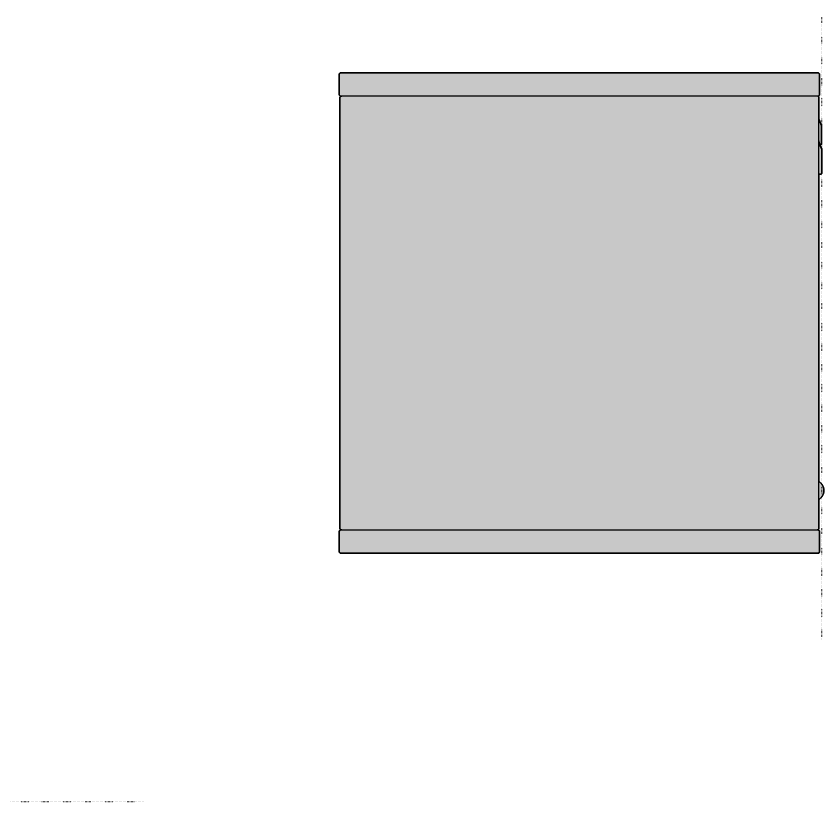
# Model space of a CAD drawing. Header units: millimetres. Extents: x 0 to 1963, y -393 to 638.
# Drawn here: x 1307 to 1963, y 0 to 638 of the extents above; entities that cross this region are included whole.
import ezdxf

# ---------------------------------------------------------------- set-up
doc = ezdxf.new("R2010")
doc.units = ezdxf.units.MM
doc.linetypes.add('Dots', pattern=[1, 0, -1])
doc.layers.add('Blocks', color=7, linetype='Continuous')
doc.layers.add('Blocks$Fill', color=7, linetype='Continuous', true_color=0xffffff)
for name, color, linetype, lineweight, true_color in [('Blocks$Inner', 7, 'Continuous', 25, 0x007f00), ('Blocks$Outline', 7, 'Continuous', 35, 0xff3f3f), ('Groud', 7, 'Dots', 25, 0x243775)]:
    doc.layers.add(name, color=color, linetype=linetype, lineweight=lineweight, true_color=true_color)

# ---------------------------------------------------------------- blocks, each defined once
blk = doc.blocks.new('Colour Wall Cabinet M w. glass door Side')
at = {"layer": 'Blocks$Fill'}
blk.add_hatch(color=256, dxfattribs=at).paths.add_polyline_path([(-389.9, 440.93), (-390.4, 440.93), (-390.45, 440.94), (-390.5, 440.94), (-390.55, 440.95), (-390.6, 440.95), (-390.65, 440.96), (-390.7, 440.98), (-390.75, 440.99), (-390.8, 441), (-390.85, 441.02), (-390.9, 441.04), (-390.94, 441.06), (-390.99, 441.08), (-391.04, 441.1), (-391.08, 441.13), (-391.13, 441.15), (-391.17, 441.18), (-391.21, 441.21), (-391.25, 441.24), (-391.29, 441.27), (-391.33, 441.3), (-391.37, 441.34), (-391.41, 441.37), (-391.44, 441.41), (-391.48, 441.45), (-391.51, 441.49), (-391.54, 441.53), (-391.57, 441.57), (-391.6, 441.61), (-391.63, 441.65), (-391.65, 441.7), (-391.68, 441.74), (-391.7, 441.79), (-391.72, 441.84), (-391.74, 441.88), (-391.76, 441.93), (-391.78, 441.98), (-391.79, 442.03), (-391.8, 442.08), (-391.82, 442.13), (-391.82, 442.18), (-391.83, 442.23), (-391.84, 442.28), (-391.84, 442.33), (-391.85, 442.38), (-391.85, 442.43), (-391.85, 458.48), (-391.84, 458.54), (-391.84, 458.59), (-391.83, 458.64), (-391.82, 458.69), (-391.82, 458.74), (-391.8, 458.79), (-391.79, 458.84), (-391.78, 458.89), (-391.76, 458.94), (-391.74, 458.98), (-391.72, 459.03), (-391.7, 459.08), (-391.68, 459.12), (-391.65, 459.17), (-391.63, 459.21), (-391.6, 459.26), (-391.57, 459.3), (-391.54, 459.34), (-391.51, 459.38), (-391.48, 459.42), (-391.44, 459.46), (-391.41, 459.49), (-391.37, 459.53), (-391.33, 459.56), (-391.29, 459.6), (-391.25, 459.63), (-391.21, 459.66), (-391.17, 459.69), (-391.13, 459.71), (-391.08, 459.74), (-391.04, 459.76), (-390.99, 459.79), (-390.94, 459.81), (-390.9, 459.83), (-390.85, 459.85), (-390.8, 459.86), (-390.75, 459.88), (-390.7, 459.89), (-390.65, 459.9), (-390.6, 459.91), (-390.55, 459.92), (-390.5, 459.93), (-390.45, 459.93), (-390.4, 459.93), (-390.35, 459.93), (-3.3, 459.93), (-3.24, 459.93), (-3.19, 459.93), (-3.14, 459.92), (-3.09, 459.91), (-3.04, 459.9), (-2.99, 459.89), (-2.94, 459.88), (-2.89, 459.86), (-2.84, 459.85), (-2.8, 459.83), (-2.75, 459.81), (-2.7, 459.79), (-2.66, 459.76), (-2.61, 459.74), (-2.57, 459.71), (-2.52, 459.69), (-2.48, 459.66), (-2.44, 459.63), (-2.4, 459.6), (-2.36, 459.56), (-2.32, 459.53), (-2.29, 459.49), (-2.25, 459.46), (-2.22, 459.42), (-2.18, 459.38), (-2.15, 459.34), (-2.12, 459.3), (-2.09, 459.26), (-2.06, 459.21), (-2.04, 459.17), (-2.01, 459.12), (-1.99, 459.08), (-1.97, 459.03), (-1.95, 458.98), (-1.93, 458.94), (-1.92, 458.89), (-1.9, 458.84), (-1.89, 458.79), (-1.88, 458.74), (-1.87, 458.69), (-1.86, 458.64), (-1.85, 458.59), (-1.85, 458.54), (-1.85, 458.48), (-1.85, 458.43), (-1.85, 442.38), (-1.85, 442.33), (-1.85, 442.28), (-1.86, 442.23), (-1.87, 442.18), (-1.88, 442.13), (-1.89, 442.08), (-1.9, 442.03), (-1.92, 441.98), (-1.93, 441.93), (-1.95, 441.88), (-1.97, 441.84), (-1.99, 441.79), (-2.01, 441.74), (-2.04, 441.7), (-2.06, 441.65), (-2.09, 441.61), (-2.12, 441.57), (-2.15, 441.53), (-2.18, 441.49), (-2.22, 441.45), (-2.25, 441.41), (-2.29, 441.37), (-2.32, 441.34), (-2.36, 441.3), (-2.4, 441.27), (-2.44, 441.24), (-2.48, 441.21), (-2.52, 441.18), (-2.57, 441.15), (-2.61, 441.13), (-2.66, 441.1), (-2.7, 441.08), (-2.75, 441.06), (-2.8, 441.04), (-2.84, 441.02), (-2.89, 441), (-2.94, 440.99), (-2.99, 440.98), (-3.04, 440.96), (-3.09, 440.95), (-3.14, 440.95), (-3.19, 440.94), (-3.24, 440.94), (-3.3, 440.93), (-3.35, 440.93), (-3.28, 440.93), (-3.24, 440.93), (-3.21, 440.92), (-3.18, 440.92), (-3.14, 440.91), (-3.11, 440.9), (-3.08, 440.9), (-3.04, 440.89), (-3.01, 440.88), (-2.98, 440.86), (-2.95, 440.85), (-2.92, 440.84), (-2.89, 440.82), (-2.86, 440.8), (-2.83, 440.79), (-2.8, 440.77), (-2.77, 440.75), (-2.74, 440.73), (-2.72, 440.71), (-2.69, 440.69), (-2.66, 440.66), (-2.64, 440.64), (-2.62, 440.62), (-2.59, 440.59), (-2.57, 440.56), (-2.55, 440.54), (-2.53, 440.51), (-2.51, 440.48), (-2.49, 440.45), (-2.47, 440.42), (-2.46, 440.39), (-2.44, 440.36), (-2.43, 440.33), (-2.42, 440.3), (-2.4, 440.27), (-2.39, 440.24), (-2.38, 440.2), (-2.37, 440.17), (-2.37, 440.14), (-2.36, 440.1), (-2.36, 440.07), (-2.35, 440.04), (-2.35, 440), (-2.35, 439.97), (-2.35, 439.93), (-2.35, 422.11), (-2.35, 422.11), (-2.34, 422.07), (-2.34, 422.04), (-2.34, 422.01), (-2.33, 421.97), (-2.32, 421.94), (-2.32, 421.9), (-2.31, 421.87), (-2.3, 421.84), (-2.29, 421.8), (-2.28, 421.77), (-2.26, 421.74), (-0.22, 417.09), (-0.21, 417.06), (-0.19, 417.03), (-0.18, 417), (-0.18, 416.96), (-0.17, 416.93), (-0.16, 416.89), (-0.16, 416.86), (-0.15, 416.83), (-0.15, 416.79), (-0.15, 416.76), (-0.15, 416.72), (-0.15, 402.9), (-0.15, 402.86), (-0.15, 402.83), (-0.16, 402.8), (-0.16, 402.76), (-0.17, 402.73), (-0.17, 402.7), (-0.18, 402.66), (-0.19, 402.63), (-0.2, 402.6), (-0.22, 402.57), (-0.23, 402.53), (-0.24, 402.5), (-0.26, 402.47), (-0.27, 402.44), (-0.29, 402.41), (-0.31, 402.38), (-0.33, 402.36), (-0.35, 402.33), (-0.37, 402.3), (-0.39, 402.28), (-0.42, 402.25), (-0.44, 402.23), (-0.46, 402.2), (-0.49, 402.18), (-0.52, 402.16), (-0.54, 402.14), (-0.57, 402.12), (-0.6, 402.1), (-0.63, 402.08), (-0.66, 402.06), (-0.69, 402.05), (-0.72, 402.03), (-0.75, 402.02), (-0.78, 402), (-0.81, 401.99), (-0.84, 401.98), (-0.88, 401.97), (-0.91, 401.96), (-0.94, 401.95), (-0.98, 401.95), (-1.01, 401.94), (-1.04, 401.94), (-1.08, 401.94), (-1.11, 401.93), (-1.15, 401.93), (-1.25, 401.93), (-1.28, 401.94), (-1.32, 401.94), (-1.35, 401.94), (-1.39, 401.95), (-1.42, 401.95), (-1.46, 401.96), (-1.49, 401.97), (-1.52, 401.98), (-1.56, 401.99), (-1.59, 402.01), (-1.62, 402.02), (-1.65, 402.03), (-1.68, 402.05), (-1.71, 402.07), (-1.74, 402.08), (-1.77, 402.1), (-1.8, 402.12), (-1.83, 402.14), (-1.86, 402.17), (-1.88, 402.19), (-1.91, 402.21), (-1.93, 402.24), (-1.96, 402.26), (-1.98, 402.29), (-2, 402.32), (-2.02, 402.34), (-2.04, 402.37), (-2.06, 402.4), (-2.08, 402.43), (-2.1, 402.46), (-2.11, 402.49), (-2.13, 402.53), (-2.14, 402.56), (-2.15, 402.59), (-2.17, 402.62), (-2.18, 402.66), (-2.19, 402.69), (-2.19, 402.72), (-2.2, 402.76), (-2.21, 402.79), (-2.21, 402.83), (-2.21, 402.86), (-2.35, 404.73), (-2.35, 404.69), (-2.21, 402.78), (-2.21, 402.75), (-2.2, 402.71), (-2.19, 402.68), (-2.19, 402.65), (-2.18, 402.61), (-2.17, 402.58), (-2.16, 402.55), (-2.14, 402.52), (-2.13, 402.48), (-0.07, 397.8), (-0.06, 397.77), (-0.05, 397.74), (-0.04, 397.71), (-0.03, 397.67), (-0.02, 397.64), (-0.01, 397.61), (-0.01, 397.57), (-0.01, 397.54), (0, 397.5), (0, 397.47), (0, 397.43), (0, 378.61), (0, 378.58), (-0.01, 378.54), (-0.01, 378.51), (-0.01, 378.47), (-0.02, 378.44), (-0.03, 378.41), (-0.04, 378.37), (-0.05, 378.34), (-0.06, 378.31), (-0.07, 378.28), (-0.08, 378.25), (-0.1, 378.21), (-0.11, 378.18), (-0.13, 378.15), (-0.15, 378.12), (-0.16, 378.1), (-0.18, 378.07), (-0.2, 378.04), (-0.22, 378.01), (-0.25, 377.99), (-0.27, 377.96), (-0.29, 377.94), (-0.32, 377.91), (-0.34, 377.89), (-0.37, 377.87), (-0.4, 377.85), (-0.42, 377.83), (-0.45, 377.81), (-0.48, 377.79), (-0.51, 377.77), (-0.54, 377.76), (-0.57, 377.74), (-0.6, 377.73), (-0.63, 377.71), (-0.67, 377.7), (-0.7, 377.69), (-0.73, 377.68), (-0.76, 377.67), (-0.8, 377.66), (-0.83, 377.66), (-0.86, 377.65), (-0.9, 377.65), (-0.93, 377.65), (-0.97, 377.64), (-1, 377.64), (-2.03, 377.64), (-2.06, 377.65), (-2.1, 377.65), (-2.13, 377.65), (-2.16, 377.66), (-2.19, 377.66), (-2.22, 377.67), (-2.25, 377.68), (-2.29, 377.69), (-2.32, 377.69), (-2.35, 377.71), (-2.35, 128.16), (-1.88, 127.86), (-1.65, 127.7), (-1.43, 127.53), (-1.21, 127.35), (-1, 127.17), (-0.8, 126.97), (-0.6, 126.77), (-0.41, 126.57), (-0.23, 126.36), (-0.06, 126.14), (0.11, 125.92), (0.27, 125.69), (0.42, 125.45), (0.57, 125.21), (0.7, 124.97), (0.83, 124.72), (0.95, 124.47), (1.06, 124.21), (1.16, 123.95), (1.25, 123.68), (1.33, 123.42), (1.4, 123.15), (1.47, 122.88), (1.52, 122.6), (1.57, 122.33), (1.6, 122.05), (1.63, 121.77), (1.65, 121.49), (1.66, 121.21), (1.66, 120.65), (1.65, 120.38), (1.63, 120.1), (1.6, 119.82), (1.57, 119.54), (1.52, 119.27), (1.47, 118.99), (1.4, 118.72), (1.33, 118.45), (1.25, 118.18), (1.16, 117.92), (1.06, 117.66), (0.95, 117.4), (0.83, 117.15), (0.7, 116.9), (0.57, 116.66), (0.42, 116.42), (0.27, 116.18), (0.11, 115.95), (-0.06, 115.73), (-0.23, 115.51), (-0.41, 115.3), (-0.6, 115.09), (-0.8, 114.89), (-1, 114.7), (-1.21, 114.52), (-1.43, 114.34), (-1.65, 114.17), (-1.88, 114.01), (-2.11, 113.85), (-2.35, 113.71), (-2.35, 90.38), (-2.35, 90.33), (-2.35, 90.28), (-2.36, 90.23), (-2.37, 90.18), (-2.38, 90.13), (-2.39, 90.08), (-2.4, 90.03), (-2.42, 89.98), (-2.43, 89.93), (-2.45, 89.88), (-2.47, 89.84), (-2.49, 89.79), (-2.51, 89.74), (-2.54, 89.7), (-2.56, 89.65), (-2.59, 89.61), (-2.62, 89.57), (-2.65, 89.53), (-2.68, 89.49), (-2.72, 89.45), (-2.75, 89.41), (-2.79, 89.37), (-2.82, 89.34), (-2.86, 89.3), (-2.9, 89.27), (-2.94, 89.24), (-2.98, 89.21), (-3.02, 89.18), (-3.07, 89.15), (-3.11, 89.13), (-3.16, 89.1), (-3.2, 89.08), (-3.25, 89.06), (-3.3, 89.04), (-3.34, 89.02), (-3.39, 89), (-3.44, 88.99), (-3.49, 88.98), (-3.54, 88.96), (-3.59, 88.95), (-3.64, 88.95), (-3.69, 88.94), (-3.74, 88.94), (-3.8, 88.93), (-3.3, 88.93), (-3.24, 88.93), (-3.19, 88.93), (-3.14, 88.92), (-3.09, 88.91), (-3.04, 88.9), (-2.99, 88.89), (-2.94, 88.88), (-2.89, 88.86), (-2.84, 88.85), (-2.8, 88.83), (-2.75, 88.81), (-2.7, 88.79), (-2.66, 88.76), (-2.61, 88.74), (-2.57, 88.71), (-2.52, 88.69), (-2.48, 88.66), (-2.44, 88.63), (-2.4, 88.6), (-2.36, 88.56), (-2.32, 88.53), (-2.29, 88.49), (-2.25, 88.46), (-2.22, 88.42), (-2.18, 88.38), (-2.15, 88.34), (-2.12, 88.3), (-2.09, 88.26), (-2.06, 88.21), (-2.04, 88.17), (-2.01, 88.12), (-1.99, 88.08), (-1.97, 88.03), (-1.95, 87.98), (-1.93, 87.94), (-1.92, 87.89), (-1.9, 87.84), (-1.89, 87.79), (-1.88, 87.74), (-1.87, 87.69), (-1.86, 87.64), (-1.85, 87.59), (-1.85, 87.54), (-1.85, 87.48), (-1.85, 87.43), (-1.85, 71.38), (-1.85, 71.33), (-1.85, 71.28), (-1.86, 71.23), (-1.87, 71.18), (-1.88, 71.13), (-1.89, 71.08), (-1.9, 71.03), (-1.92, 70.98), (-1.93, 70.93), (-1.95, 70.88), (-1.97, 70.84), (-1.99, 70.79), (-2.01, 70.74), (-2.04, 70.7), (-2.06, 70.65), (-2.09, 70.61), (-2.12, 70.57), (-2.15, 70.53), (-2.18, 70.49), (-2.22, 70.45), (-2.25, 70.41), (-2.29, 70.37), (-2.32, 70.34), (-2.36, 70.3), (-2.4, 70.27), (-2.44, 70.24), (-2.48, 70.21), (-2.52, 70.18), (-2.57, 70.15), (-2.61, 70.13), (-2.66, 70.1), (-2.7, 70.08), (-2.75, 70.06), (-2.8, 70.04), (-2.84, 70.02), (-2.89, 70), (-2.94, 69.99), (-2.99, 69.98), (-3.04, 69.96), (-3.09, 69.95), (-3.14, 69.95), (-3.19, 69.94), (-3.24, 69.94), (-3.3, 69.93), (-3.35, 69.93), (-390.4, 69.93), (-390.45, 69.94), (-390.5, 69.94), (-390.55, 69.95), (-390.6, 69.95), (-390.65, 69.96), (-390.7, 69.98), (-390.75, 69.99), (-390.8, 70), (-390.85, 70.02), (-390.9, 70.04), (-390.94, 70.06), (-390.99, 70.08), (-391.04, 70.1), (-391.08, 70.13), (-391.13, 70.15), (-391.17, 70.18), (-391.21, 70.21), (-391.25, 70.24), (-391.29, 70.27), (-391.33, 70.3), (-391.37, 70.34), (-391.41, 70.37), (-391.44, 70.41), (-391.48, 70.45), (-391.51, 70.49), (-391.54, 70.53), (-391.57, 70.57), (-391.6, 70.61), (-391.63, 70.65), (-391.65, 70.7), (-391.68, 70.74), (-391.7, 70.79), (-391.72, 70.84), (-391.74, 70.88), (-391.76, 70.93), (-391.78, 70.98), (-391.79, 71.03), (-391.8, 71.08), (-391.82, 71.13), (-391.82, 71.18), (-391.83, 71.23), (-391.84, 71.28), (-391.84, 71.33), (-391.85, 71.38), (-391.85, 71.43), (-391.85, 87.48), (-391.84, 87.54), (-391.84, 87.59), (-391.83, 87.64), (-391.82, 87.69), (-391.82, 87.74), (-391.8, 87.79), (-391.79, 87.84), (-391.78, 87.89), (-391.76, 87.94), (-391.74, 87.98), (-391.72, 88.03), (-391.7, 88.08), (-391.68, 88.12), (-391.65, 88.17), (-391.63, 88.21), (-391.6, 88.26), (-391.57, 88.3), (-391.54, 88.34), (-391.51, 88.38), (-391.48, 88.42), (-391.44, 88.46), (-391.41, 88.49), (-391.37, 88.53), (-391.33, 88.56), (-391.29, 88.6), (-391.25, 88.63), (-391.21, 88.66), (-391.17, 88.69), (-391.13, 88.71), (-391.08, 88.74), (-391.04, 88.76), (-390.99, 88.79), (-390.94, 88.81), (-390.9, 88.83), (-390.85, 88.85), (-390.8, 88.86), (-390.75, 88.88), (-390.7, 88.89), (-390.65, 88.9), (-390.6, 88.91), (-390.55, 88.92), (-390.5, 88.93), (-390.45, 88.93), (-390.4, 88.93), (-390.35, 88.93), (-389.9, 88.93), (-390, 88.94), (-390.05, 88.95), (-390.1, 88.95), (-390.15, 88.96), (-390.2, 88.98), (-390.25, 88.99), (-390.3, 89), (-390.35, 89.02), (-390.4, 89.04), (-390.44, 89.06), (-390.49, 89.08), (-390.54, 89.1), (-390.58, 89.13), (-390.63, 89.15), (-390.67, 89.18), (-390.71, 89.21), (-390.75, 89.24), (-390.79, 89.27), (-390.83, 89.3), (-390.87, 89.34), (-390.91, 89.37), (-390.94, 89.41), (-390.98, 89.45), (-391.01, 89.49), (-391.04, 89.53), (-391.07, 89.57), (-391.1, 89.61), (-391.13, 89.65), (-391.15, 89.7), (-391.18, 89.74), (-391.2, 89.79), (-391.22, 89.84), (-391.24, 89.88), (-391.26, 89.93), (-391.28, 89.98), (-391.29, 90.03), (-391.3, 90.08), (-391.32, 90.13), (-391.32, 90.18), (-391.33, 90.23), (-391.34, 90.28), (-391.34, 90.33), (-391.35, 90.38), (-391.35, 90.43), (-391.35, 439.48), (-391.34, 439.54), (-391.34, 439.59), (-391.33, 439.64), (-391.32, 439.69), (-391.32, 439.74), (-391.3, 439.79), (-391.29, 439.84), (-391.28, 439.89), (-391.26, 439.94), (-391.24, 439.98), (-391.22, 440.03), (-391.2, 440.08), (-391.18, 440.12), (-391.15, 440.17), (-391.13, 440.21), (-391.1, 440.26), (-391.07, 440.3), (-391.04, 440.34), (-391.01, 440.38), (-390.98, 440.42), (-390.94, 440.46), (-390.91, 440.49), (-390.87, 440.53), (-390.83, 440.56), (-390.79, 440.6), (-390.75, 440.63), (-390.71, 440.66), (-390.67, 440.69), (-390.63, 440.71), (-390.58, 440.74), (-390.54, 440.76), (-390.49, 440.79), (-390.44, 440.81), (-390.4, 440.83), (-390.35, 440.85), (-390.3, 440.86), (-390.25, 440.88), (-390.2, 440.89), (-390.15, 440.9), (-390.1, 440.91), (-390.05, 440.92), (-390, 440.93), (-389.95, 440.93), (-389.9, 440.93)], flags=0)
at = {"layer": 'Blocks$Inner'}
for points in [[(-3.85, 88.93), (-3.8, 88.93), (-3.74, 88.94), (-3.69, 88.94), (-3.64, 88.95), (-3.59, 88.95), (-3.54, 88.96), (-3.49, 88.98), (-3.44, 88.99), (-3.39, 89), (-3.34, 89.02), (-3.3, 89.04), (-3.25, 89.06), (-3.2, 89.08), (-3.16, 89.1), (-3.11, 89.13), (-3.07, 89.15), (-3.02, 89.18), (-2.98, 89.21), (-2.94, 89.24), (-2.9, 89.27), (-2.86, 89.3), (-2.82, 89.34), (-2.79, 89.37), (-2.75, 89.41), (-2.72, 89.45), (-2.68, 89.49), (-2.65, 89.53), (-2.62, 89.57), (-2.59, 89.61), (-2.56, 89.65), (-2.54, 89.7), (-2.51, 89.74), (-2.49, 89.79), (-2.47, 89.84), (-2.45, 89.88), (-2.43, 89.93), (-2.42, 89.98), (-2.4, 90.03), (-2.39, 90.08), (-2.38, 90.13), (-2.37, 90.18), (-2.36, 90.23), (-2.35, 90.28), (-2.35, 90.33), (-2.35, 90.38), (-2.35, 90.43), (-2.35, 439.93), (-2.35, 439.97), (-2.35, 440), (-2.35, 440.04), (-2.36, 440.07), (-2.36, 440.1), (-2.37, 440.14), (-2.37, 440.17), (-2.38, 440.2), (-2.39, 440.24), (-2.4, 440.27), (-2.42, 440.3), (-2.43, 440.33), (-2.44, 440.36), (-2.46, 440.39), (-2.47, 440.42), (-2.49, 440.45), (-2.51, 440.48), (-2.53, 440.51), (-2.55, 440.54), (-2.57, 440.56), (-2.59, 440.59), (-2.62, 440.62), (-2.64, 440.64), (-2.66, 440.66), (-2.69, 440.69), (-2.72, 440.71), (-2.74, 440.73), (-2.77, 440.75), (-2.8, 440.77), (-2.83, 440.79), (-2.86, 440.8), (-2.89, 440.82), (-2.92, 440.84), (-2.95, 440.85), (-2.98, 440.86), (-3.01, 440.88), (-3.04, 440.89), (-3.08, 440.9), (-3.11, 440.9), (-3.14, 440.91), (-3.18, 440.92), (-3.21, 440.92), (-3.24, 440.93), (-3.28, 440.93), (-3.31, 440.93), (-3.35, 440.93), (-390.35, 440.93), (-390.4, 440.93), (-390.45, 440.94), (-390.5, 440.94), (-390.55, 440.95), (-390.6, 440.95), (-390.65, 440.96), (-390.7, 440.98), (-390.75, 440.99), (-390.8, 441), (-390.85, 441.02), (-390.9, 441.04), (-390.94, 441.06), (-390.99, 441.08), (-391.04, 441.1), (-391.08, 441.13), (-391.13, 441.15), (-391.17, 441.18), (-391.21, 441.21), (-391.25, 441.24), (-391.29, 441.27), (-391.33, 441.3), (-391.37, 441.34), (-391.41, 441.37), (-391.44, 441.41), (-391.48, 441.45), (-391.51, 441.49), (-391.54, 441.53), (-391.57, 441.57), (-391.6, 441.61), (-391.63, 441.65), (-391.65, 441.7), (-391.68, 441.74), (-391.7, 441.79), (-391.72, 441.84), (-391.74, 441.88), (-391.76, 441.93), (-391.78, 441.98), (-391.79, 442.03), (-391.8, 442.08), (-391.82, 442.13), (-391.82, 442.18), (-391.83, 442.23), (-391.84, 442.28), (-391.84, 442.33), (-391.85, 442.38), (-391.85, 442.43), (-391.85, 458.43), (-391.85, 458.48), (-391.84, 458.54), (-391.84, 458.59), (-391.83, 458.64), (-391.82, 458.69), (-391.82, 458.74), (-391.8, 458.79), (-391.79, 458.84), (-391.78, 458.89), (-391.76, 458.94), (-391.74, 458.98), (-391.72, 459.03), (-391.7, 459.08), (-391.68, 459.12), (-391.65, 459.17), (-391.63, 459.21), (-391.6, 459.26), (-391.57, 459.3), (-391.54, 459.34), (-391.51, 459.38), (-391.48, 459.42), (-391.44, 459.46), (-391.41, 459.49), (-391.37, 459.53), (-391.33, 459.56), (-391.29, 459.6), (-391.25, 459.63), (-391.21, 459.66), (-391.17, 459.69), (-391.13, 459.71), (-391.08, 459.74), (-391.04, 459.76), (-390.99, 459.79), (-390.94, 459.81), (-390.9, 459.83), (-390.85, 459.85), (-390.8, 459.86), (-390.75, 459.88), (-390.7, 459.89), (-390.65, 459.9), (-390.6, 459.91), (-390.55, 459.92), (-390.5, 459.93), (-390.45, 459.93), (-390.4, 459.93), (-390.35, 459.93), (-3.35, 459.93), (-3.3, 459.93), (-3.24, 459.93), (-3.19, 459.93), (-3.14, 459.92), (-3.09, 459.91), (-3.04, 459.9), (-2.99, 459.89), (-2.94, 459.88), (-2.89, 459.86), (-2.84, 459.85), (-2.8, 459.83), (-2.75, 459.81), (-2.7, 459.79), (-2.66, 459.76), (-2.61, 459.74), (-2.57, 459.71), (-2.52, 459.69), (-2.48, 459.66), (-2.44, 459.63), (-2.4, 459.6), (-2.36, 459.56), (-2.32, 459.53), (-2.29, 459.49), (-2.25, 459.46), (-2.22, 459.42), (-2.18, 459.38), (-2.15, 459.34), (-2.12, 459.3), (-2.09, 459.26), (-2.06, 459.21), (-2.04, 459.17), (-2.01, 459.12), (-1.99, 459.08), (-1.97, 459.03), (-1.95, 458.98), (-1.93, 458.94), (-1.92, 458.89), (-1.9, 458.84), (-1.89, 458.79), (-1.88, 458.74), (-1.87, 458.69), (-1.86, 458.64), (-1.85, 458.59), (-1.85, 458.54), (-1.85, 458.48), (-1.85, 458.43), (-1.85, 442.43), (-1.85, 442.38), (-1.85, 442.33), (-1.85, 442.28), (-1.86, 442.23), (-1.87, 442.18), (-1.88, 442.13), (-1.89, 442.08), (-1.9, 442.03), (-1.92, 441.98), (-1.93, 441.93), (-1.95, 441.88), (-1.97, 441.84), (-1.99, 441.79), (-2.01, 441.74), (-2.04, 441.7), (-2.06, 441.65), (-2.09, 441.61), (-2.12, 441.57), (-2.15, 441.53), (-2.18, 441.49), (-2.22, 441.45), (-2.25, 441.41), (-2.29, 441.37), (-2.32, 441.34), (-2.36, 441.3), (-2.4, 441.27), (-2.44, 441.24), (-2.48, 441.21), (-2.52, 441.18), (-2.57, 441.15), (-2.61, 441.13), (-2.66, 441.1), (-2.7, 441.08), (-2.75, 441.06), (-2.8, 441.04), (-2.84, 441.02), (-2.89, 441), (-2.94, 440.99), (-2.99, 440.98), (-3.04, 440.96), (-3.09, 440.95), (-3.14, 440.95), (-3.19, 440.94), (-3.24, 440.94), (-3.3, 440.93), (-3.35, 440.93)], [(-389.85, 88.93), (-389.9, 88.93), (-389.95, 88.94), (-390, 88.94), (-390.05, 88.95), (-390.1, 88.95), (-390.15, 88.96), (-390.2, 88.98), (-390.25, 88.99), (-390.3, 89), (-390.35, 89.02), (-390.4, 89.04), (-390.44, 89.06), (-390.49, 89.08), (-390.54, 89.1), (-390.58, 89.13), (-390.63, 89.15), (-390.67, 89.18), (-390.71, 89.21), (-390.75, 89.24), (-390.79, 89.27), (-390.83, 89.3), (-390.87, 89.34), (-390.91, 89.37), (-390.94, 89.41), (-390.98, 89.45), (-391.01, 89.49), (-391.04, 89.53), (-391.07, 89.57), (-391.1, 89.61), (-391.13, 89.65), (-391.15, 89.7), (-391.18, 89.74), (-391.2, 89.79), (-391.22, 89.84), (-391.24, 89.88), (-391.26, 89.93), (-391.28, 89.98), (-391.29, 90.03), (-391.3, 90.08), (-391.32, 90.13), (-391.32, 90.18), (-391.33, 90.23), (-391.34, 90.28), (-391.34, 90.33), (-391.35, 90.38), (-391.35, 90.43), (-391.35, 439.43), (-391.35, 439.48), (-391.34, 439.54), (-391.34, 439.59), (-391.33, 439.64), (-391.32, 439.69), (-391.32, 439.74), (-391.3, 439.79), (-391.29, 439.84), (-391.28, 439.89), (-391.26, 439.94), (-391.24, 439.98), (-391.22, 440.03), (-391.2, 440.08), (-391.18, 440.12), (-391.15, 440.17), (-391.13, 440.21), (-391.1, 440.26), (-391.07, 440.3), (-391.04, 440.34), (-391.01, 440.38), (-390.98, 440.42), (-390.94, 440.46), (-390.91, 440.49), (-390.87, 440.53), (-390.83, 440.56), (-390.79, 440.6), (-390.75, 440.63), (-390.71, 440.66), (-390.67, 440.69), (-390.63, 440.71), (-390.58, 440.74), (-390.54, 440.76), (-390.49, 440.79), (-390.44, 440.81), (-390.4, 440.83), (-390.35, 440.85), (-390.3, 440.86), (-390.25, 440.88), (-390.2, 440.89), (-390.15, 440.9), (-390.1, 440.91), (-390.05, 440.92), (-390, 440.93), (-389.95, 440.93), (-389.9, 440.93), (-389.85, 440.93)], [(-2.35, 422.14), (-2.35, 422.11), (-2.34, 422.07), (-2.34, 422.04), (-2.34, 422.01), (-2.33, 421.97), (-2.32, 421.94), (-2.32, 421.9), (-2.31, 421.87), (-2.3, 421.84), (-2.29, 421.8), (-2.28, 421.77), (-2.26, 421.74), (-0.23, 417.13), (-0.22, 417.09), (-0.21, 417.06), (-0.19, 417.03), (-0.18, 417), (-0.18, 416.96), (-0.17, 416.93), (-0.16, 416.89), (-0.16, 416.86), (-0.15, 416.83), (-0.15, 416.79), (-0.15, 416.76), (-0.15, 416.72), (-0.15, 402.93), (-0.15, 402.9), (-0.15, 402.86), (-0.15, 402.83), (-0.16, 402.8), (-0.16, 402.76), (-0.17, 402.73), (-0.17, 402.7), (-0.18, 402.66), (-0.19, 402.63), (-0.2, 402.6), (-0.22, 402.57), (-0.23, 402.53), (-0.24, 402.5), (-0.26, 402.47), (-0.27, 402.44), (-0.29, 402.41), (-0.31, 402.38), (-0.33, 402.36), (-0.35, 402.33), (-0.37, 402.3), (-0.39, 402.28), (-0.42, 402.25), (-0.44, 402.23), (-0.46, 402.2), (-0.49, 402.18), (-0.52, 402.16), (-0.54, 402.14), (-0.57, 402.12), (-0.6, 402.1), (-0.63, 402.08), (-0.66, 402.06), (-0.69, 402.05), (-0.72, 402.03), (-0.75, 402.02), (-0.78, 402), (-0.81, 401.99), (-0.84, 401.98), (-0.88, 401.97), (-0.91, 401.96), (-0.94, 401.95), (-0.98, 401.95), (-1.01, 401.94), (-1.04, 401.94), (-1.08, 401.94), (-1.11, 401.93), (-1.15, 401.93), (-1.22, 401.93), (-1.25, 401.93), (-1.28, 401.94), (-1.32, 401.94), (-1.35, 401.94), (-1.39, 401.95), (-1.42, 401.95), (-1.46, 401.96), (-1.49, 401.97), (-1.52, 401.98), (-1.56, 401.99), (-1.59, 402.01), (-1.62, 402.02), (-1.65, 402.03), (-1.68, 402.05), (-1.71, 402.07), (-1.74, 402.08), (-1.77, 402.1), (-1.8, 402.12), (-1.83, 402.14), (-1.86, 402.17), (-1.88, 402.19), (-1.91, 402.21), (-1.93, 402.24), (-1.96, 402.26), (-1.98, 402.29), (-2, 402.32), (-2.02, 402.34), (-2.04, 402.37), (-2.06, 402.4), (-2.08, 402.43), (-2.1, 402.46), (-2.11, 402.49), (-2.13, 402.53), (-2.14, 402.56), (-2.15, 402.59), (-2.17, 402.62), (-2.18, 402.66), (-2.19, 402.69), (-2.19, 402.72), (-2.2, 402.76), (-2.21, 402.79), (-2.21, 402.83), (-2.21, 402.86), (-2.35, 404.73)], [(-2.35, 404.69), (-2.21, 402.82), (-2.21, 402.78), (-2.21, 402.75), (-2.2, 402.71), (-2.19, 402.68), (-2.19, 402.65), (-2.18, 402.61), (-2.17, 402.58), (-2.16, 402.55), (-2.14, 402.52), (-2.13, 402.48), (-0.08, 397.84), (-0.07, 397.8), (-0.06, 397.77), (-0.05, 397.74), (-0.04, 397.71), (-0.03, 397.67), (-0.02, 397.64), (-0.01, 397.61), (-0.01, 397.57), (-0.01, 397.54), (0, 397.5), (0, 397.47), (0, 397.43), (0, 378.64), (0, 378.61), (0, 378.58), (-0.01, 378.54), (-0.01, 378.51), (-0.01, 378.47), (-0.02, 378.44), (-0.03, 378.41), (-0.04, 378.37), (-0.05, 378.34), (-0.06, 378.31), (-0.07, 378.28), (-0.08, 378.25), (-0.1, 378.21), (-0.11, 378.18), (-0.13, 378.15), (-0.15, 378.12), (-0.16, 378.1), (-0.18, 378.07), (-0.2, 378.04), (-0.22, 378.01), (-0.25, 377.99), (-0.27, 377.96), (-0.29, 377.94), (-0.32, 377.91), (-0.34, 377.89), (-0.37, 377.87), (-0.4, 377.85), (-0.42, 377.83), (-0.45, 377.81), (-0.48, 377.79), (-0.51, 377.77), (-0.54, 377.76), (-0.57, 377.74), (-0.6, 377.73), (-0.63, 377.71), (-0.67, 377.7), (-0.7, 377.69), (-0.73, 377.68), (-0.76, 377.67), (-0.8, 377.66), (-0.83, 377.66), (-0.86, 377.65), (-0.9, 377.65), (-0.93, 377.65), (-0.97, 377.64), (-1, 377.64), (-2, 377.64), (-2.03, 377.64), (-2.06, 377.65), (-2.1, 377.65), (-2.13, 377.65), (-2.16, 377.66), (-2.19, 377.66), (-2.22, 377.67), (-2.25, 377.68), (-2.29, 377.69), (-2.32, 377.69), (-2.35, 377.71)], [(-2.35, 128.16), (-2.11, 128.02), (-1.88, 127.86), (-1.65, 127.7), (-1.43, 127.53), (-1.21, 127.35), (-1, 127.17), (-0.8, 126.97), (-0.6, 126.77), (-0.41, 126.57), (-0.23, 126.36), (-0.06, 126.14), (0.11, 125.92), (0.27, 125.69), (0.42, 125.45), (0.57, 125.21), (0.7, 124.97), (0.83, 124.72), (0.95, 124.47), (1.06, 124.21), (1.16, 123.95), (1.25, 123.68), (1.33, 123.42), (1.4, 123.15), (1.47, 122.88), (1.52, 122.6), (1.57, 122.33), (1.6, 122.05), (1.63, 121.77), (1.65, 121.49), (1.66, 121.21), (1.65, 120.93), (1.66, 120.65), (1.65, 120.38), (1.63, 120.1), (1.6, 119.82), (1.57, 119.54), (1.52, 119.27), (1.47, 118.99), (1.4, 118.72), (1.33, 118.45), (1.25, 118.18), (1.16, 117.92), (1.06, 117.66), (0.95, 117.4), (0.83, 117.15), (0.7, 116.9), (0.57, 116.66), (0.42, 116.42), (0.27, 116.18), (0.11, 115.95), (-0.06, 115.73), (-0.23, 115.51), (-0.41, 115.3), (-0.6, 115.09), (-0.8, 114.89), (-1, 114.7), (-1.21, 114.52), (-1.43, 114.34), (-1.65, 114.17), (-1.88, 114.01), (-2.11, 113.85), (-2.35, 113.71)]]:
    blk.add_lwpolyline(points, dxfattribs=at)
blk.add_lwpolyline([(-390.35, 88.93), (-3.35, 88.93), (-3.3, 88.93), (-3.24, 88.93), (-3.19, 88.93), (-3.14, 88.92), (-3.09, 88.91), (-3.04, 88.9), (-2.99, 88.89), (-2.94, 88.88), (-2.89, 88.86), (-2.84, 88.85), (-2.8, 88.83), (-2.75, 88.81), (-2.7, 88.79), (-2.66, 88.76), (-2.61, 88.74), (-2.57, 88.71), (-2.52, 88.69), (-2.48, 88.66), (-2.44, 88.63), (-2.4, 88.6), (-2.36, 88.56), (-2.32, 88.53), (-2.29, 88.49), (-2.25, 88.46), (-2.22, 88.42), (-2.18, 88.38), (-2.15, 88.34), (-2.12, 88.3), (-2.09, 88.26), (-2.06, 88.21), (-2.04, 88.17), (-2.01, 88.12), (-1.99, 88.08), (-1.97, 88.03), (-1.95, 87.98), (-1.93, 87.94), (-1.92, 87.89), (-1.9, 87.84), (-1.89, 87.79), (-1.88, 87.74), (-1.87, 87.69), (-1.86, 87.64), (-1.85, 87.59), (-1.85, 87.54), (-1.85, 87.48), (-1.85, 87.43), (-1.85, 71.43), (-1.85, 71.38), (-1.85, 71.33), (-1.85, 71.28), (-1.86, 71.23), (-1.87, 71.18), (-1.88, 71.13), (-1.89, 71.08), (-1.9, 71.03), (-1.92, 70.98), (-1.93, 70.93), (-1.95, 70.88), (-1.97, 70.84), (-1.99, 70.79), (-2.01, 70.74), (-2.04, 70.7), (-2.06, 70.65), (-2.09, 70.61), (-2.12, 70.57), (-2.15, 70.53), (-2.18, 70.49), (-2.22, 70.45), (-2.25, 70.41), (-2.29, 70.37), (-2.32, 70.34), (-2.36, 70.3), (-2.4, 70.27), (-2.44, 70.24), (-2.48, 70.21), (-2.52, 70.18), (-2.57, 70.15), (-2.61, 70.13), (-2.66, 70.1), (-2.7, 70.08), (-2.75, 70.06), (-2.8, 70.04), (-2.84, 70.02), (-2.89, 70), (-2.94, 69.99), (-2.99, 69.98), (-3.04, 69.96), (-3.09, 69.95), (-3.14, 69.95), (-3.19, 69.94), (-3.24, 69.94), (-3.3, 69.93), (-3.35, 69.93), (-390.35, 69.93), (-390.4, 69.93), (-390.45, 69.94), (-390.5, 69.94), (-390.55, 69.95), (-390.6, 69.95), (-390.65, 69.96), (-390.7, 69.98), (-390.75, 69.99), (-390.8, 70), (-390.85, 70.02), (-390.9, 70.04), (-390.94, 70.06), (-390.99, 70.08), (-391.04, 70.1), (-391.08, 70.13), (-391.13, 70.15), (-391.17, 70.18), (-391.21, 70.21), (-391.25, 70.24), (-391.29, 70.27), (-391.33, 70.3), (-391.37, 70.34), (-391.41, 70.37), (-391.44, 70.41), (-391.48, 70.45), (-391.51, 70.49), (-391.54, 70.53), (-391.57, 70.57), (-391.6, 70.61), (-391.63, 70.65), (-391.65, 70.7), (-391.68, 70.74), (-391.7, 70.79), (-391.72, 70.84), (-391.74, 70.88), (-391.76, 70.93), (-391.78, 70.98), (-391.79, 71.03), (-391.8, 71.08), (-391.82, 71.13), (-391.82, 71.18), (-391.83, 71.23), (-391.84, 71.28), (-391.84, 71.33), (-391.85, 71.38), (-391.85, 71.43), (-391.85, 87.43), (-391.85, 87.48), (-391.84, 87.54), (-391.84, 87.59), (-391.83, 87.64), (-391.82, 87.69), (-391.82, 87.74), (-391.8, 87.79), (-391.79, 87.84), (-391.78, 87.89), (-391.76, 87.94), (-391.74, 87.98), (-391.72, 88.03), (-391.7, 88.08), (-391.68, 88.12), (-391.65, 88.17), (-391.63, 88.21), (-391.6, 88.26), (-391.57, 88.3), (-391.54, 88.34), (-391.51, 88.38), (-391.48, 88.42), (-391.44, 88.46), (-391.41, 88.49), (-391.37, 88.53), (-391.33, 88.56), (-391.29, 88.6), (-391.25, 88.63), (-391.21, 88.66), (-391.17, 88.69), (-391.13, 88.71), (-391.08, 88.74), (-391.04, 88.76), (-390.99, 88.79), (-390.94, 88.81), (-390.9, 88.83), (-390.85, 88.85), (-390.8, 88.86), (-390.75, 88.88), (-390.7, 88.89), (-390.65, 88.9), (-390.6, 88.91), (-390.55, 88.92), (-390.5, 88.93), (-390.45, 88.93), (-390.4, 88.93)], close=True, dxfattribs=at)
at = {"layer": 'Blocks$Outline'}
for points in [[(-389.9, 440.93), (-390.35, 440.93), (-390.4, 440.93), (-390.45, 440.94), (-390.5, 440.94), (-390.55, 440.95), (-390.6, 440.95), (-390.65, 440.96), (-390.7, 440.98), (-390.75, 440.99), (-390.8, 441), (-390.85, 441.02), (-390.9, 441.04), (-390.94, 441.06), (-390.99, 441.08), (-391.04, 441.1), (-391.08, 441.13), (-391.13, 441.15), (-391.17, 441.18), (-391.21, 441.21), (-391.25, 441.24), (-391.29, 441.27), (-391.33, 441.3), (-391.37, 441.34), (-391.41, 441.37), (-391.44, 441.41), (-391.48, 441.45), (-391.51, 441.49), (-391.54, 441.53), (-391.57, 441.57), (-391.6, 441.61), (-391.63, 441.65), (-391.65, 441.7), (-391.68, 441.74), (-391.7, 441.79), (-391.72, 441.84), (-391.74, 441.88), (-391.76, 441.93), (-391.78, 441.98), (-391.79, 442.03), (-391.8, 442.08), (-391.82, 442.13), (-391.82, 442.18), (-391.83, 442.23), (-391.84, 442.28), (-391.84, 442.33), (-391.85, 442.38), (-391.85, 442.43), (-391.85, 458.43), (-391.85, 458.48), (-391.84, 458.54), (-391.84, 458.59), (-391.83, 458.64), (-391.82, 458.69), (-391.82, 458.74), (-391.8, 458.79), (-391.79, 458.84), (-391.78, 458.89), (-391.76, 458.94), (-391.74, 458.98), (-391.72, 459.03), (-391.7, 459.08), (-391.68, 459.12), (-391.65, 459.17), (-391.63, 459.21), (-391.6, 459.26), (-391.57, 459.3), (-391.54, 459.34), (-391.51, 459.38), (-391.48, 459.42), (-391.44, 459.46), (-391.41, 459.49), (-391.37, 459.53), (-391.33, 459.56), (-391.29, 459.6), (-391.25, 459.63), (-391.21, 459.66), (-391.17, 459.69), (-391.13, 459.71), (-391.08, 459.74), (-391.04, 459.76), (-390.99, 459.79), (-390.94, 459.81), (-390.9, 459.83), (-390.85, 459.85), (-390.8, 459.86), (-390.75, 459.88), (-390.7, 459.89), (-390.65, 459.9), (-390.6, 459.91), (-390.55, 459.92), (-390.5, 459.93), (-390.45, 459.93), (-390.4, 459.93), (-390.35, 459.93), (-3.35, 459.93), (-3.3, 459.93), (-3.24, 459.93), (-3.19, 459.93), (-3.14, 459.92), (-3.09, 459.91), (-3.04, 459.9), (-2.99, 459.89), (-2.94, 459.88), (-2.89, 459.86), (-2.84, 459.85), (-2.8, 459.83), (-2.75, 459.81), (-2.7, 459.79), (-2.66, 459.76), (-2.61, 459.74), (-2.57, 459.71), (-2.52, 459.69), (-2.48, 459.66), (-2.44, 459.63), (-2.4, 459.6), (-2.36, 459.56), (-2.32, 459.53), (-2.29, 459.49), (-2.25, 459.46), (-2.22, 459.42), (-2.18, 459.38), (-2.15, 459.34), (-2.12, 459.3), (-2.09, 459.26), (-2.06, 459.21), (-2.04, 459.17), (-2.01, 459.12), (-1.99, 459.08), (-1.97, 459.03), (-1.95, 458.98), (-1.93, 458.94), (-1.92, 458.89), (-1.9, 458.84), (-1.89, 458.79), (-1.88, 458.74), (-1.87, 458.69), (-1.86, 458.64), (-1.85, 458.59), (-1.85, 458.54), (-1.85, 458.48), (-1.85, 458.43), (-1.85, 442.43), (-1.85, 442.38), (-1.85, 442.33), (-1.85, 442.28), (-1.86, 442.23), (-1.87, 442.18), (-1.88, 442.13), (-1.89, 442.08), (-1.9, 442.03), (-1.92, 441.98), (-1.93, 441.93), (-1.95, 441.88), (-1.97, 441.84), (-1.99, 441.79), (-2.01, 441.74), (-2.04, 441.7), (-2.06, 441.65), (-2.09, 441.61), (-2.12, 441.57), (-2.15, 441.53), (-2.18, 441.49), (-2.22, 441.45), (-2.25, 441.41), (-2.29, 441.37), (-2.32, 441.34), (-2.36, 441.3), (-2.4, 441.27), (-2.44, 441.24), (-2.48, 441.21), (-2.52, 441.18), (-2.57, 441.15), (-2.61, 441.13), (-2.66, 441.1), (-2.7, 441.08), (-2.75, 441.06), (-2.8, 441.04), (-2.84, 441.02), (-2.89, 441), (-2.94, 440.99), (-2.99, 440.98), (-3.04, 440.96), (-3.09, 440.95), (-3.14, 440.95), (-3.19, 440.94), (-3.24, 440.94), (-3.3, 440.93), (-3.35, 440.93)], [(-389.9, 88.93), (-389.95, 88.94), (-390, 88.94), (-390.05, 88.95), (-390.1, 88.95), (-390.15, 88.96), (-390.2, 88.98), (-390.25, 88.99), (-390.3, 89), (-390.35, 89.02), (-390.4, 89.04), (-390.44, 89.06), (-390.49, 89.08), (-390.54, 89.1), (-390.58, 89.13), (-390.63, 89.15), (-390.67, 89.18), (-390.71, 89.21), (-390.75, 89.24), (-390.79, 89.27), (-390.83, 89.3), (-390.87, 89.34), (-390.91, 89.37), (-390.94, 89.41), (-390.98, 89.45), (-391.01, 89.49), (-391.04, 89.53), (-391.07, 89.57), (-391.1, 89.61), (-391.13, 89.65), (-391.15, 89.7), (-391.18, 89.74), (-391.2, 89.79), (-391.22, 89.84), (-391.24, 89.88), (-391.26, 89.93), (-391.28, 89.98), (-391.29, 90.03), (-391.3, 90.08), (-391.32, 90.13), (-391.32, 90.18), (-391.33, 90.23), (-391.34, 90.28), (-391.34, 90.33), (-391.35, 90.38), (-391.35, 90.43), (-391.35, 439.43), (-391.35, 439.48), (-391.34, 439.54), (-391.34, 439.59), (-391.33, 439.64), (-391.32, 439.69), (-391.32, 439.74), (-391.3, 439.79), (-391.29, 439.84), (-391.28, 439.89), (-391.26, 439.94), (-391.24, 439.98), (-391.22, 440.03), (-391.2, 440.08), (-391.18, 440.12), (-391.15, 440.17), (-391.13, 440.21), (-391.1, 440.26), (-391.07, 440.3), (-391.04, 440.34), (-391.01, 440.38), (-390.98, 440.42), (-390.94, 440.46), (-390.91, 440.49), (-390.87, 440.53), (-390.83, 440.56), (-390.79, 440.6), (-390.75, 440.63), (-390.71, 440.66), (-390.67, 440.69), (-390.63, 440.71), (-390.58, 440.74), (-390.54, 440.76), (-390.49, 440.79), (-390.44, 440.81), (-390.4, 440.83), (-390.35, 440.85), (-390.3, 440.86), (-390.25, 440.88), (-390.2, 440.89), (-390.15, 440.9), (-390.1, 440.91), (-390.05, 440.92), (-390, 440.93), (-389.95, 440.93), (-389.9, 440.93), (-389.9, 440.93)], [(-3.35, 440.93), (-3.31, 440.93), (-3.28, 440.93), (-3.24, 440.93), (-3.21, 440.92), (-3.18, 440.92), (-3.14, 440.91), (-3.11, 440.9), (-3.08, 440.9), (-3.04, 440.89), (-3.01, 440.88), (-2.98, 440.86), (-2.95, 440.85), (-2.92, 440.84), (-2.89, 440.82), (-2.86, 440.8), (-2.83, 440.79), (-2.8, 440.77), (-2.77, 440.75), (-2.74, 440.73), (-2.72, 440.71), (-2.69, 440.69), (-2.66, 440.66), (-2.64, 440.64), (-2.62, 440.62), (-2.59, 440.59), (-2.57, 440.56), (-2.55, 440.54), (-2.53, 440.51), (-2.51, 440.48), (-2.49, 440.45), (-2.47, 440.42), (-2.46, 440.39), (-2.44, 440.36), (-2.43, 440.33), (-2.42, 440.3), (-2.4, 440.27), (-2.39, 440.24), (-2.38, 440.2), (-2.37, 440.17), (-2.37, 440.14), (-2.36, 440.1), (-2.36, 440.07), (-2.35, 440.04), (-2.35, 440), (-2.35, 439.97), (-2.35, 439.93), (-2.35, 422.11)], [(-2.35, 422.11), (-2.35, 422.11), (-2.34, 422.07), (-2.34, 422.04), (-2.34, 422.01), (-2.33, 421.97), (-2.32, 421.94), (-2.32, 421.9), (-2.31, 421.87), (-2.3, 421.84), (-2.29, 421.8), (-2.28, 421.77), (-2.26, 421.74), (-0.23, 417.13), (-0.22, 417.09), (-0.21, 417.06), (-0.19, 417.03), (-0.18, 417), (-0.18, 416.96), (-0.17, 416.93), (-0.16, 416.89), (-0.16, 416.86), (-0.15, 416.83), (-0.15, 416.79), (-0.15, 416.76), (-0.15, 416.72), (-0.15, 402.93), (-0.15, 402.9), (-0.15, 402.86), (-0.15, 402.83), (-0.16, 402.8), (-0.16, 402.76), (-0.17, 402.73), (-0.17, 402.7), (-0.18, 402.66), (-0.19, 402.63), (-0.2, 402.6), (-0.22, 402.57), (-0.23, 402.53), (-0.24, 402.5), (-0.26, 402.47), (-0.27, 402.44), (-0.29, 402.41), (-0.31, 402.38), (-0.33, 402.36), (-0.35, 402.33), (-0.37, 402.3), (-0.39, 402.28), (-0.42, 402.25), (-0.44, 402.23), (-0.46, 402.2), (-0.49, 402.18), (-0.52, 402.16), (-0.54, 402.14), (-0.57, 402.12), (-0.6, 402.1), (-0.63, 402.08), (-0.66, 402.06), (-0.69, 402.05), (-0.72, 402.03), (-0.75, 402.02), (-0.78, 402), (-0.81, 401.99), (-0.84, 401.98), (-0.88, 401.97), (-0.91, 401.96), (-0.94, 401.95), (-0.98, 401.95), (-1.01, 401.94), (-1.04, 401.94), (-1.08, 401.94), (-1.11, 401.93), (-1.15, 401.93), (-1.22, 401.93), (-1.25, 401.93), (-1.28, 401.94), (-1.32, 401.94), (-1.35, 401.94), (-1.39, 401.95), (-1.42, 401.95), (-1.46, 401.96), (-1.49, 401.97), (-1.52, 401.98), (-1.56, 401.99), (-1.59, 402.01), (-1.62, 402.02), (-1.65, 402.03), (-1.68, 402.05), (-1.71, 402.07), (-1.74, 402.08), (-1.77, 402.1), (-1.8, 402.12), (-1.83, 402.14), (-1.86, 402.17), (-1.88, 402.19), (-1.91, 402.21), (-1.93, 402.24), (-1.96, 402.26), (-1.98, 402.29), (-2, 402.32), (-2.02, 402.34), (-2.04, 402.37), (-2.06, 402.4), (-2.08, 402.43), (-2.1, 402.46), (-2.11, 402.49), (-2.13, 402.53), (-2.14, 402.56), (-2.15, 402.59), (-2.17, 402.62), (-2.18, 402.66), (-2.19, 402.69), (-2.19, 402.72), (-2.2, 402.76), (-2.21, 402.79), (-2.21, 402.83), (-2.21, 402.86), (-2.35, 404.73)], [(-2.35, 404.73), (-2.35, 404.69)], [(-2.35, 404.69), (-2.21, 402.82), (-2.21, 402.78), (-2.21, 402.75), (-2.2, 402.71), (-2.19, 402.68), (-2.19, 402.65), (-2.18, 402.61), (-2.17, 402.58), (-2.16, 402.55), (-2.14, 402.52), (-2.13, 402.48), (-0.08, 397.84), (-0.07, 397.8), (-0.06, 397.77), (-0.05, 397.74), (-0.04, 397.71), (-0.03, 397.67), (-0.02, 397.64), (-0.01, 397.61), (-0.01, 397.57), (-0.01, 397.54), (0, 397.5), (0, 397.47), (0, 397.43), (0, 378.64), (0, 378.61), (0, 378.58), (-0.01, 378.54), (-0.01, 378.51), (-0.01, 378.47), (-0.02, 378.44), (-0.03, 378.41), (-0.04, 378.37), (-0.05, 378.34), (-0.06, 378.31), (-0.07, 378.28), (-0.08, 378.25), (-0.1, 378.21), (-0.11, 378.18), (-0.13, 378.15), (-0.15, 378.12), (-0.16, 378.1), (-0.18, 378.07), (-0.2, 378.04), (-0.22, 378.01), (-0.25, 377.99), (-0.27, 377.96), (-0.29, 377.94), (-0.32, 377.91), (-0.34, 377.89), (-0.37, 377.87), (-0.4, 377.85), (-0.42, 377.83), (-0.45, 377.81), (-0.48, 377.79), (-0.51, 377.77), (-0.54, 377.76), (-0.57, 377.74), (-0.6, 377.73), (-0.63, 377.71), (-0.67, 377.7), (-0.7, 377.69), (-0.73, 377.68), (-0.76, 377.67), (-0.8, 377.66), (-0.83, 377.66), (-0.86, 377.65), (-0.9, 377.65), (-0.93, 377.65), (-0.97, 377.64), (-1, 377.64), (-2, 377.64), (-2.03, 377.64), (-2.06, 377.65), (-2.1, 377.65), (-2.13, 377.65), (-2.16, 377.66), (-2.19, 377.66), (-2.22, 377.67), (-2.25, 377.68), (-2.29, 377.69), (-2.32, 377.69), (-2.35, 377.71)], [(-2.35, 377.71), (-2.35, 128.16)], [(-2.35, 128.16), (-2.11, 128.02), (-1.88, 127.86), (-1.65, 127.7), (-1.43, 127.53), (-1.21, 127.35), (-1, 127.17), (-0.8, 126.97), (-0.6, 126.77), (-0.41, 126.57), (-0.23, 126.36), (-0.06, 126.14), (0.11, 125.92), (0.27, 125.69), (0.42, 125.45), (0.57, 125.21), (0.7, 124.97), (0.83, 124.72), (0.95, 124.47), (1.06, 124.21), (1.16, 123.95), (1.25, 123.68), (1.33, 123.42), (1.4, 123.15), (1.47, 122.88), (1.52, 122.6), (1.57, 122.33), (1.6, 122.05), (1.63, 121.77), (1.65, 121.49), (1.66, 121.21), (1.65, 120.93), (1.66, 120.65), (1.65, 120.38), (1.63, 120.1), (1.6, 119.82), (1.57, 119.54), (1.52, 119.27), (1.47, 118.99), (1.4, 118.72), (1.33, 118.45), (1.25, 118.18), (1.16, 117.92), (1.06, 117.66), (0.95, 117.4), (0.83, 117.15), (0.7, 116.9), (0.57, 116.66), (0.42, 116.42), (0.27, 116.18), (0.11, 115.95), (-0.06, 115.73), (-0.23, 115.51), (-0.41, 115.3), (-0.6, 115.09), (-0.8, 114.89), (-1, 114.7), (-1.21, 114.52), (-1.43, 114.34), (-1.65, 114.17), (-1.88, 114.01), (-2.11, 113.85), (-2.35, 113.71)], [(-2.35, 113.71), (-2.35, 90.43), (-2.35, 90.38), (-2.35, 90.33), (-2.35, 90.28), (-2.36, 90.23), (-2.37, 90.18), (-2.38, 90.13), (-2.39, 90.08), (-2.4, 90.03), (-2.42, 89.98), (-2.43, 89.93), (-2.45, 89.88), (-2.47, 89.84), (-2.49, 89.79), (-2.51, 89.74), (-2.54, 89.7), (-2.56, 89.65), (-2.59, 89.61), (-2.62, 89.57), (-2.65, 89.53), (-2.68, 89.49), (-2.72, 89.45), (-2.75, 89.41), (-2.79, 89.37), (-2.82, 89.34), (-2.86, 89.3), (-2.9, 89.27), (-2.94, 89.24), (-2.98, 89.21), (-3.02, 89.18), (-3.07, 89.15), (-3.11, 89.13), (-3.16, 89.1), (-3.2, 89.08), (-3.25, 89.06), (-3.3, 89.04), (-3.34, 89.02), (-3.39, 89), (-3.44, 88.99), (-3.49, 88.98), (-3.54, 88.96), (-3.59, 88.95), (-3.64, 88.95), (-3.69, 88.94), (-3.74, 88.94), (-3.8, 88.93)], [(-3.8, 88.93), (-3.35, 88.93), (-3.3, 88.93), (-3.24, 88.93), (-3.19, 88.93), (-3.14, 88.92), (-3.09, 88.91), (-3.04, 88.9), (-2.99, 88.89), (-2.94, 88.88), (-2.89, 88.86), (-2.84, 88.85), (-2.8, 88.83), (-2.75, 88.81), (-2.7, 88.79), (-2.66, 88.76), (-2.61, 88.74), (-2.57, 88.71), (-2.52, 88.69), (-2.48, 88.66), (-2.44, 88.63), (-2.4, 88.6), (-2.36, 88.56), (-2.32, 88.53), (-2.29, 88.49), (-2.25, 88.46), (-2.22, 88.42), (-2.18, 88.38), (-2.15, 88.34), (-2.12, 88.3), (-2.09, 88.26), (-2.06, 88.21), (-2.04, 88.17), (-2.01, 88.12), (-1.99, 88.08), (-1.97, 88.03), (-1.95, 87.98), (-1.93, 87.94), (-1.92, 87.89), (-1.9, 87.84), (-1.89, 87.79), (-1.88, 87.74), (-1.87, 87.69), (-1.86, 87.64), (-1.85, 87.59), (-1.85, 87.54), (-1.85, 87.48), (-1.85, 87.43), (-1.85, 71.43), (-1.85, 71.38), (-1.85, 71.33), (-1.85, 71.28), (-1.86, 71.23), (-1.87, 71.18), (-1.88, 71.13), (-1.89, 71.08), (-1.9, 71.03), (-1.92, 70.98), (-1.93, 70.93), (-1.95, 70.88), (-1.97, 70.84), (-1.99, 70.79), (-2.01, 70.74), (-2.04, 70.7), (-2.06, 70.65), (-2.09, 70.61), (-2.12, 70.57), (-2.15, 70.53), (-2.18, 70.49), (-2.22, 70.45), (-2.25, 70.41), (-2.29, 70.37), (-2.32, 70.34), (-2.36, 70.3), (-2.4, 70.27), (-2.44, 70.24), (-2.48, 70.21), (-2.52, 70.18), (-2.57, 70.15), (-2.61, 70.13), (-2.66, 70.1), (-2.7, 70.08), (-2.75, 70.06), (-2.8, 70.04), (-2.84, 70.02), (-2.89, 70), (-2.94, 69.99), (-2.99, 69.98), (-3.04, 69.96), (-3.09, 69.95), (-3.14, 69.95), (-3.19, 69.94), (-3.24, 69.94), (-3.3, 69.93), (-3.35, 69.93), (-390.35, 69.93), (-390.4, 69.93), (-390.45, 69.94), (-390.5, 69.94), (-390.55, 69.95), (-390.6, 69.95), (-390.65, 69.96), (-390.7, 69.98), (-390.75, 69.99), (-390.8, 70), (-390.85, 70.02), (-390.9, 70.04), (-390.94, 70.06), (-390.99, 70.08), (-391.04, 70.1), (-391.08, 70.13), (-391.13, 70.15), (-391.17, 70.18), (-391.21, 70.21), (-391.25, 70.24), (-391.29, 70.27), (-391.33, 70.3), (-391.37, 70.34), (-391.41, 70.37), (-391.44, 70.41), (-391.48, 70.45), (-391.51, 70.49), (-391.54, 70.53), (-391.57, 70.57), (-391.6, 70.61), (-391.63, 70.65), (-391.65, 70.7), (-391.68, 70.74), (-391.7, 70.79), (-391.72, 70.84), (-391.74, 70.88), (-391.76, 70.93), (-391.78, 70.98), (-391.79, 71.03), (-391.8, 71.08), (-391.82, 71.13), (-391.82, 71.18), (-391.83, 71.23), (-391.84, 71.28), (-391.84, 71.33), (-391.85, 71.38), (-391.85, 71.43), (-391.85, 87.43), (-391.85, 87.48), (-391.84, 87.54), (-391.84, 87.59), (-391.83, 87.64), (-391.82, 87.69), (-391.82, 87.74), (-391.8, 87.79), (-391.79, 87.84), (-391.78, 87.89), (-391.76, 87.94), (-391.74, 87.98), (-391.72, 88.03), (-391.7, 88.08), (-391.68, 88.12), (-391.65, 88.17), (-391.63, 88.21), (-391.6, 88.26), (-391.57, 88.3), (-391.54, 88.34), (-391.51, 88.38), (-391.48, 88.42), (-391.44, 88.46), (-391.41, 88.49), (-391.37, 88.53), (-391.33, 88.56), (-391.29, 88.6), (-391.25, 88.63), (-391.21, 88.66), (-391.17, 88.69), (-391.13, 88.71), (-391.08, 88.74), (-391.04, 88.76), (-390.99, 88.79), (-390.94, 88.81), (-390.9, 88.83), (-390.85, 88.85), (-390.8, 88.86), (-390.75, 88.88), (-390.7, 88.89), (-390.65, 88.9), (-390.6, 88.91), (-390.55, 88.92), (-390.5, 88.93), (-390.45, 88.93), (-390.4, 88.93), (-390.35, 88.93)], [(-390.35, 88.93), (-389.9, 88.93)]]:
    blk.add_lwpolyline(points, dxfattribs=at)

msp = doc.modelspace()

# ---------------------------------------------------------------- linework, layer by layer
at = {"layer": 'Groud'}
for points in [[(1960.92, 131.75), (1960.92, 637.61)], [(1410.24, 0), (0, 0)]]:
    msp.add_lwpolyline(points, dxfattribs=at)

# ---------------------------------------------------------------- block references
at = {"layer": 'Blocks'}
msp.add_blockref('Colour Wall Cabinet M w. glass door Side', (1960.92, 131.75), dxfattribs=at)

doc.saveas('drawing.dxf')
